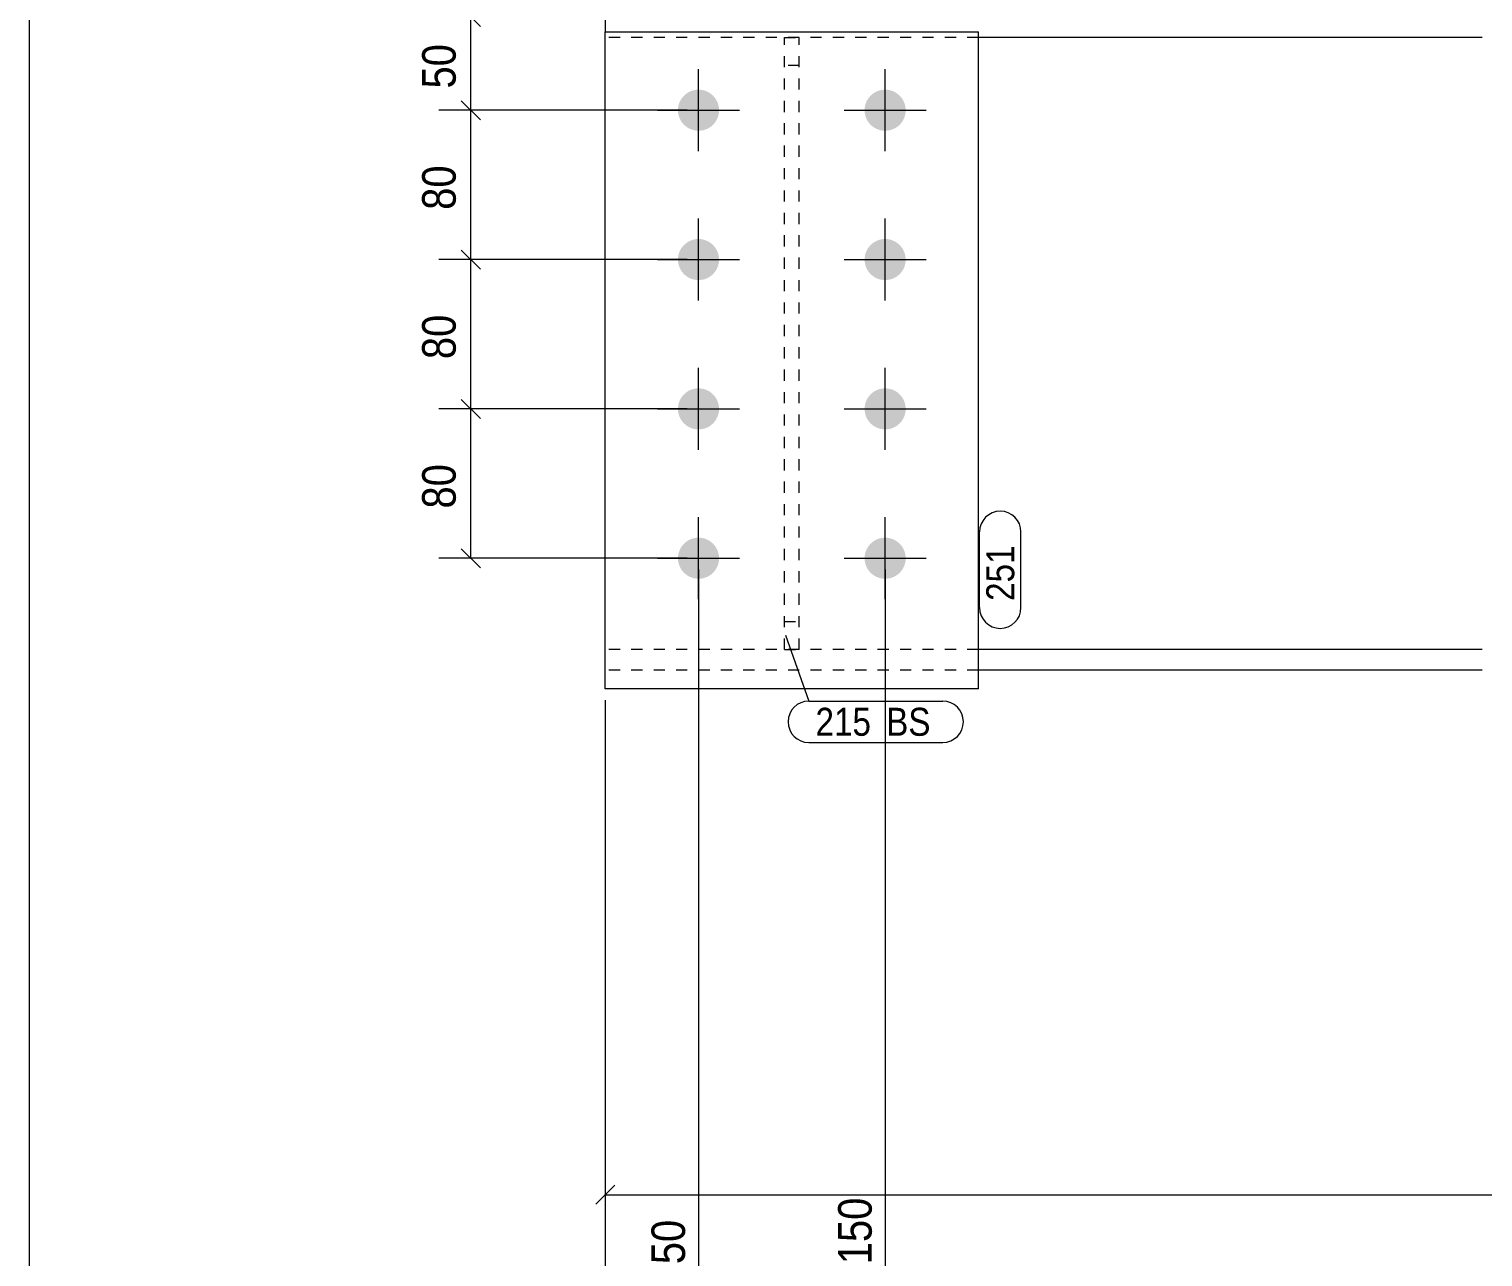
# Model space of a CAD drawing. Header units: millimetres. Extents: x 2 to 825, y 1 to 579.
# Drawn here: x 5 to 134.8, y 111.8 to 221.5 of the extents above; entities that cross this region are included whole.
import ezdxf

# ---------------------------------------------------------------- set-up
doc = ezdxf.new("R2010")
doc.units = ezdxf.units.MM
doc.linetypes.add('XKITLINE00', pattern=[0])
doc.linetypes.add('XKITLINE01', pattern=[4, 1, -1, 1, -1])
for name, color, linetype, lineweight in [('Bolt', 3, 'Continuous', 0), ('Dimensions', 7, 'Continuous', 0), ('DrawingSheet', 5, 'Continuous', 0), ('Part', 2, 'Continuous', 0), ('PartMark', 7, 'Continuous', 0)]:
    doc.layers.add(name, color=color, linetype=linetype, lineweight=lineweight)
doc.styles.add('ARIAL', font='ARIAL.TTF')

# ---------------------------------------------------------------- blocks, each defined once
blk = doc.blocks.new('*A9')
at = {"layer": 'Bolt'}
for points in [[(62.95, 214.27), (62.95, 214.31), (62.95, 214.36), (62.96, 214.4), (62.96, 214.45), (62.97, 214.49), (62.98, 214.54), (62.99, 214.58), (62.99, 214.62), (63, 214.67), (63.02, 214.71), (63.03, 214.75), (63.04, 214.8), (63.06, 214.84), (63.07, 214.88), (63.09, 214.92), (63.11, 214.97), (63.13, 215.01), (63.15, 215.05), (63.17, 215.09), (63.19, 215.13), (63.21, 215.16), (63.23, 215.2), (63.26, 215.24), (63.28, 215.28), (63.31, 215.31), (63.34, 215.35), (63.37, 215.39), (63.4, 215.42), (63.42, 215.45), (63.46, 215.49), (63.49, 215.52), (63.52, 215.55), (63.55, 215.58), (63.59, 215.61), (63.62, 215.64), (63.66, 215.67), (63.69, 215.69), (63.73, 215.72), (63.76, 215.75), (63.8, 215.77), (63.84, 215.79), (63.88, 215.82), (63.92, 215.84), (63.96, 215.86), (64, 215.88), (64.04, 215.9), (64.08, 215.92), (64.12, 215.93), (64.17, 215.95), (64.21, 215.96), (64.25, 215.98), (64.29, 215.99), (64.34, 216), (64.38, 216.01), (64.43, 216.02), (64.47, 216.03), (64.51, 216.04), (64.56, 216.04), (64.6, 216.05), (64.65, 216.05), (64.69, 216.05), (64.74, 216.05), (64.78, 216.06), (64.83, 216.05), (64.87, 216.05), (64.92, 216.05), (64.96, 216.05), (65.01, 216.04), (65.05, 216.04), (65.1, 216.03), (65.14, 216.02), (65.19, 216.01), (65.23, 216), (65.27, 215.99), (65.32, 215.98), (65.36, 215.96), (65.4, 215.95), (65.44, 215.93), (65.48, 215.92), (65.53, 215.9), (65.57, 215.88), (65.61, 215.86), (65.65, 215.84), (65.69, 215.82), (65.73, 215.79), (65.76, 215.77), (65.8, 215.75), (65.84, 215.72), (65.88, 215.69), (65.91, 215.67), (65.95, 215.64), (65.98, 215.61), (66.01, 215.58), (66.05, 215.55), (66.08, 215.52), (66.11, 215.49), (66.14, 215.45), (66.17, 215.42), (66.2, 215.39), (66.23, 215.35), (66.26, 215.31), (66.28, 215.28), (66.31, 215.24), (66.33, 215.2), (66.36, 215.16), (66.38, 215.13), (66.4, 215.09), (66.42, 215.05), (66.44, 215.01), (66.46, 214.97), (66.48, 214.92), (66.49, 214.88), (66.51, 214.84), (66.52, 214.8), (66.54, 214.75), (66.55, 214.71), (66.56, 214.67), (66.57, 214.62), (66.58, 214.58), (66.59, 214.54), (66.6, 214.49), (66.6, 214.45), (66.61, 214.4), (66.61, 214.36), (66.61, 214.31), (66.62, 214.27), (66.62, 214.22), (66.62, 214.18), (66.61, 214.13), (66.61, 214.09), (66.61, 214.04), (66.6, 214), (66.6, 213.95), (66.59, 213.91), (66.58, 213.86), (66.57, 213.82), (66.56, 213.78), (66.55, 213.73), (66.54, 213.69), (66.52, 213.65), (66.51, 213.6), (66.49, 213.56), (66.48, 213.52), (66.46, 213.48), (66.44, 213.44), (66.42, 213.4), (66.4, 213.36), (66.38, 213.32), (66.36, 213.28), (66.33, 213.24), (66.31, 213.2), (66.28, 213.17), (66.26, 213.13), (66.23, 213.09), (66.2, 213.06), (66.17, 213.02), (66.14, 212.99), (66.11, 212.96), (66.08, 212.93), (66.05, 212.89), (66.01, 212.86), (65.98, 212.83), (65.95, 212.8), (65.91, 212.78), (65.88, 212.75), (65.84, 212.72), (65.8, 212.7), (65.76, 212.67), (65.73, 212.65), (65.69, 212.63), (65.65, 212.61), (65.61, 212.58), (65.57, 212.56), (65.53, 212.55), (65.48, 212.53), (65.44, 212.51), (65.4, 212.5), (65.36, 212.48), (65.32, 212.47), (65.27, 212.46), (65.23, 212.44), (65.19, 212.43), (65.14, 212.42), (65.1, 212.42), (65.05, 212.41), (65.01, 212.4), (64.96, 212.4), (64.92, 212.39), (64.87, 212.39), (64.83, 212.39), (64.78, 212.39), (64.74, 212.39), (64.69, 212.39), (64.65, 212.39), (64.6, 212.4), (64.56, 212.4), (64.51, 212.41), (64.47, 212.42), (64.43, 212.42), (64.38, 212.43), (64.34, 212.44), (64.29, 212.46), (64.25, 212.47), (64.21, 212.48), (64.17, 212.5), (64.12, 212.51), (64.08, 212.53), (64.04, 212.55), (64, 212.56), (63.96, 212.58), (63.92, 212.61), (63.88, 212.63), (63.84, 212.65), (63.8, 212.67), (63.76, 212.7), (63.73, 212.72), (63.69, 212.75), (63.66, 212.78), (63.62, 212.8), (63.59, 212.83), (63.55, 212.86), (63.52, 212.89), (63.49, 212.93), (63.46, 212.96), (63.42, 212.99), (63.4, 213.02), (63.37, 213.06), (63.34, 213.09), (63.31, 213.13), (63.28, 213.17), (63.26, 213.2), (63.23, 213.24), (63.21, 213.28), (63.19, 213.32), (63.17, 213.36), (63.15, 213.4), (63.13, 213.44), (63.11, 213.48), (63.09, 213.52), (63.07, 213.56), (63.06, 213.6), (63.04, 213.65), (63.03, 213.69), (63.02, 213.73), (63, 213.78), (62.99, 213.82), (62.99, 213.86), (62.98, 213.91), (62.97, 213.95), (62.96, 214), (62.96, 214.04), (62.95, 214.09), (62.95, 214.13), (62.95, 214.18), (62.95, 214.22)], [(79.62, 214.27), (79.62, 214.31), (79.62, 214.36), (79.63, 214.4), (79.63, 214.45), (79.64, 214.49), (79.64, 214.54), (79.65, 214.58), (79.66, 214.62), (79.67, 214.67), (79.68, 214.71), (79.7, 214.75), (79.71, 214.8), (79.72, 214.84), (79.74, 214.88), (79.76, 214.92), (79.77, 214.97), (79.79, 215.01), (79.81, 215.05), (79.83, 215.09), (79.85, 215.13), (79.88, 215.16), (79.9, 215.2), (79.93, 215.24), (79.95, 215.28), (79.98, 215.31), (80, 215.35), (80.03, 215.39), (80.06, 215.42), (80.09, 215.45), (80.12, 215.49), (80.15, 215.52), (80.19, 215.55), (80.22, 215.58), (80.25, 215.61), (80.29, 215.64), (80.32, 215.67), (80.36, 215.69), (80.39, 215.72), (80.43, 215.75), (80.47, 215.77), (80.51, 215.79), (80.55, 215.82), (80.59, 215.84), (80.63, 215.86), (80.67, 215.88), (80.71, 215.9), (80.75, 215.92), (80.79, 215.93), (80.83, 215.95), (80.87, 215.96), (80.92, 215.98), (80.96, 215.99), (81, 216), (81.05, 216.01), (81.09, 216.02), (81.14, 216.03), (81.18, 216.04), (81.23, 216.04), (81.27, 216.05), (81.32, 216.05), (81.36, 216.05), (81.41, 216.05), (81.45, 216.06), (81.49, 216.05), (81.54, 216.05), (81.58, 216.05), (81.63, 216.05), (81.67, 216.04), (81.72, 216.04), (81.76, 216.03), (81.81, 216.02), (81.85, 216.01), (81.9, 216), (81.94, 215.99), (81.98, 215.98), (82.03, 215.96), (82.07, 215.95), (82.11, 215.93), (82.15, 215.92), (82.19, 215.9), (82.23, 215.88), (82.27, 215.86), (82.31, 215.84), (82.35, 215.82), (82.39, 215.79), (82.43, 215.77), (82.47, 215.75), (82.51, 215.72), (82.54, 215.69), (82.58, 215.67), (82.61, 215.64), (82.65, 215.61), (82.68, 215.58), (82.71, 215.55), (82.75, 215.52), (82.78, 215.49), (82.81, 215.45), (82.84, 215.42), (82.87, 215.39), (82.9, 215.35), (82.92, 215.31), (82.95, 215.28), (82.97, 215.24), (83, 215.2), (83.02, 215.16), (83.05, 215.13), (83.07, 215.09), (83.09, 215.05), (83.11, 215.01), (83.13, 214.97), (83.14, 214.92), (83.16, 214.88), (83.18, 214.84), (83.19, 214.8), (83.2, 214.75), (83.22, 214.71), (83.23, 214.67), (83.24, 214.62), (83.25, 214.58), (83.26, 214.54), (83.26, 214.49), (83.27, 214.45), (83.27, 214.4), (83.28, 214.36), (83.28, 214.31), (83.28, 214.27), (83.28, 214.22), (83.28, 214.18), (83.28, 214.13), (83.28, 214.09), (83.27, 214.04), (83.27, 214), (83.26, 213.95), (83.26, 213.91), (83.25, 213.86), (83.24, 213.82), (83.23, 213.78), (83.22, 213.73), (83.2, 213.69), (83.19, 213.65), (83.18, 213.6), (83.16, 213.56), (83.14, 213.52), (83.13, 213.48), (83.11, 213.44), (83.09, 213.4), (83.07, 213.36), (83.05, 213.32), (83.02, 213.28), (83, 213.24), (82.97, 213.2), (82.95, 213.17), (82.92, 213.13), (82.9, 213.09), (82.87, 213.06), (82.84, 213.02), (82.81, 212.99), (82.78, 212.96), (82.75, 212.93), (82.71, 212.89), (82.68, 212.86), (82.65, 212.83), (82.61, 212.8), (82.58, 212.78), (82.54, 212.75), (82.51, 212.72), (82.47, 212.7), (82.43, 212.67), (82.39, 212.65), (82.35, 212.63), (82.31, 212.61), (82.27, 212.58), (82.23, 212.56), (82.19, 212.55), (82.15, 212.53), (82.11, 212.51), (82.07, 212.5), (82.03, 212.48), (81.98, 212.47), (81.94, 212.46), (81.9, 212.44), (81.85, 212.43), (81.81, 212.42), (81.76, 212.42), (81.72, 212.41), (81.67, 212.4), (81.63, 212.4), (81.58, 212.39), (81.54, 212.39), (81.49, 212.39), (81.45, 212.39), (81.41, 212.39), (81.36, 212.39), (81.32, 212.39), (81.27, 212.4), (81.23, 212.4), (81.18, 212.41), (81.14, 212.42), (81.09, 212.42), (81.05, 212.43), (81, 212.44), (80.96, 212.46), (80.92, 212.47), (80.87, 212.48), (80.83, 212.5), (80.79, 212.51), (80.75, 212.53), (80.71, 212.55), (80.67, 212.56), (80.63, 212.58), (80.59, 212.61), (80.55, 212.63), (80.51, 212.65), (80.47, 212.67), (80.43, 212.7), (80.39, 212.72), (80.36, 212.75), (80.32, 212.78), (80.29, 212.8), (80.25, 212.83), (80.22, 212.86), (80.19, 212.89), (80.15, 212.93), (80.12, 212.96), (80.09, 212.99), (80.06, 213.02), (80.03, 213.06), (80, 213.09), (79.98, 213.13), (79.95, 213.17), (79.93, 213.2), (79.9, 213.24), (79.88, 213.28), (79.85, 213.32), (79.83, 213.36), (79.81, 213.4), (79.79, 213.44), (79.77, 213.48), (79.76, 213.52), (79.74, 213.56), (79.72, 213.6), (79.71, 213.65), (79.7, 213.69), (79.68, 213.73), (79.67, 213.78), (79.66, 213.82), (79.65, 213.86), (79.64, 213.91), (79.64, 213.95), (79.63, 214), (79.63, 214.04), (79.62, 214.09), (79.62, 214.13), (79.62, 214.18), (79.62, 214.22)], [(62.95, 200.93), (62.95, 200.98), (62.95, 201.02), (62.96, 201.07), (62.96, 201.11), (62.97, 201.16), (62.98, 201.2), (62.99, 201.25), (62.99, 201.29), (63, 201.33), (63.02, 201.38), (63.03, 201.42), (63.04, 201.46), (63.06, 201.51), (63.07, 201.55), (63.09, 201.59), (63.11, 201.63), (63.13, 201.67), (63.15, 201.71), (63.17, 201.75), (63.19, 201.79), (63.21, 201.83), (63.23, 201.87), (63.26, 201.91), (63.28, 201.94), (63.31, 201.98), (63.34, 202.02), (63.37, 202.05), (63.4, 202.09), (63.42, 202.12), (63.46, 202.15), (63.49, 202.19), (63.52, 202.22), (63.55, 202.25), (63.59, 202.28), (63.62, 202.31), (63.66, 202.33), (63.69, 202.36), (63.73, 202.39), (63.76, 202.41), (63.8, 202.44), (63.84, 202.46), (63.88, 202.48), (63.92, 202.51), (63.96, 202.53), (64, 202.55), (64.04, 202.56), (64.08, 202.58), (64.12, 202.6), (64.17, 202.61), (64.21, 202.63), (64.25, 202.64), (64.29, 202.66), (64.34, 202.67), (64.38, 202.68), (64.43, 202.69), (64.47, 202.7), (64.51, 202.7), (64.56, 202.71), (64.6, 202.71), (64.65, 202.72), (64.69, 202.72), (64.74, 202.72), (64.78, 202.72), (64.83, 202.72), (64.87, 202.72), (64.92, 202.72), (64.96, 202.71), (65.01, 202.71), (65.05, 202.7), (65.1, 202.7), (65.14, 202.69), (65.19, 202.68), (65.23, 202.67), (65.27, 202.66), (65.32, 202.64), (65.36, 202.63), (65.4, 202.61), (65.44, 202.6), (65.48, 202.58), (65.53, 202.56), (65.57, 202.55), (65.61, 202.53), (65.65, 202.51), (65.69, 202.48), (65.73, 202.46), (65.76, 202.44), (65.8, 202.41), (65.84, 202.39), (65.88, 202.36), (65.91, 202.33), (65.95, 202.31), (65.98, 202.28), (66.01, 202.25), (66.05, 202.22), (66.08, 202.19), (66.11, 202.15), (66.14, 202.12), (66.17, 202.09), (66.2, 202.05), (66.23, 202.02), (66.26, 201.98), (66.28, 201.94), (66.31, 201.91), (66.33, 201.87), (66.36, 201.83), (66.38, 201.79), (66.4, 201.75), (66.42, 201.71), (66.44, 201.67), (66.46, 201.63), (66.48, 201.59), (66.49, 201.55), (66.51, 201.51), (66.52, 201.46), (66.54, 201.42), (66.55, 201.38), (66.56, 201.33), (66.57, 201.29), (66.58, 201.25), (66.59, 201.2), (66.6, 201.16), (66.6, 201.11), (66.61, 201.07), (66.61, 201.02), (66.61, 200.98), (66.62, 200.93), (66.62, 200.89), (66.62, 200.84), (66.61, 200.8), (66.61, 200.75), (66.61, 200.71), (66.6, 200.66), (66.6, 200.62), (66.59, 200.58), (66.58, 200.53), (66.57, 200.49), (66.56, 200.44), (66.55, 200.4), (66.54, 200.36), (66.52, 200.31), (66.51, 200.27), (66.49, 200.23), (66.48, 200.19), (66.46, 200.15), (66.44, 200.1), (66.42, 200.06), (66.4, 200.02), (66.38, 199.99), (66.36, 199.95), (66.33, 199.91), (66.31, 199.87), (66.28, 199.83), (66.26, 199.8), (66.23, 199.76), (66.2, 199.73), (66.17, 199.69), (66.14, 199.66), (66.11, 199.62), (66.08, 199.59), (66.05, 199.56), (66.01, 199.53), (65.98, 199.5), (65.95, 199.47), (65.91, 199.44), (65.88, 199.42), (65.84, 199.39), (65.8, 199.36), (65.76, 199.34), (65.73, 199.32), (65.69, 199.29), (65.65, 199.27), (65.61, 199.25), (65.57, 199.23), (65.53, 199.21), (65.48, 199.19), (65.44, 199.18), (65.4, 199.16), (65.36, 199.15), (65.32, 199.13), (65.27, 199.12), (65.23, 199.11), (65.19, 199.1), (65.14, 199.09), (65.1, 199.08), (65.05, 199.08), (65.01, 199.07), (64.96, 199.06), (64.92, 199.06), (64.87, 199.06), (64.83, 199.06), (64.78, 199.06), (64.74, 199.06), (64.69, 199.06), (64.65, 199.06), (64.6, 199.06), (64.56, 199.07), (64.51, 199.08), (64.47, 199.08), (64.43, 199.09), (64.38, 199.1), (64.34, 199.11), (64.29, 199.12), (64.25, 199.13), (64.21, 199.15), (64.17, 199.16), (64.12, 199.18), (64.08, 199.19), (64.04, 199.21), (64, 199.23), (63.96, 199.25), (63.92, 199.27), (63.88, 199.29), (63.84, 199.32), (63.8, 199.34), (63.76, 199.36), (63.73, 199.39), (63.69, 199.42), (63.66, 199.44), (63.62, 199.47), (63.59, 199.5), (63.55, 199.53), (63.52, 199.56), (63.49, 199.59), (63.46, 199.62), (63.42, 199.66), (63.4, 199.69), (63.37, 199.73), (63.34, 199.76), (63.31, 199.8), (63.28, 199.83), (63.26, 199.87), (63.23, 199.91), (63.21, 199.95), (63.19, 199.99), (63.17, 200.02), (63.15, 200.06), (63.13, 200.1), (63.11, 200.15), (63.09, 200.19), (63.07, 200.23), (63.06, 200.27), (63.04, 200.31), (63.03, 200.36), (63.02, 200.4), (63, 200.44), (62.99, 200.49), (62.99, 200.53), (62.98, 200.58), (62.97, 200.62), (62.96, 200.66), (62.96, 200.71), (62.95, 200.75), (62.95, 200.8), (62.95, 200.84), (62.95, 200.89)], [(79.62, 200.93), (79.62, 200.98), (79.62, 201.02), (79.63, 201.07), (79.63, 201.11), (79.64, 201.16), (79.64, 201.2), (79.65, 201.25), (79.66, 201.29), (79.67, 201.33), (79.68, 201.38), (79.7, 201.42), (79.71, 201.46), (79.72, 201.51), (79.74, 201.55), (79.76, 201.59), (79.77, 201.63), (79.79, 201.67), (79.81, 201.71), (79.83, 201.75), (79.85, 201.79), (79.88, 201.83), (79.9, 201.87), (79.93, 201.91), (79.95, 201.94), (79.98, 201.98), (80, 202.02), (80.03, 202.05), (80.06, 202.09), (80.09, 202.12), (80.12, 202.15), (80.15, 202.19), (80.19, 202.22), (80.22, 202.25), (80.25, 202.28), (80.29, 202.31), (80.32, 202.33), (80.36, 202.36), (80.39, 202.39), (80.43, 202.41), (80.47, 202.44), (80.51, 202.46), (80.55, 202.48), (80.59, 202.51), (80.63, 202.53), (80.67, 202.55), (80.71, 202.56), (80.75, 202.58), (80.79, 202.6), (80.83, 202.61), (80.87, 202.63), (80.92, 202.64), (80.96, 202.66), (81, 202.67), (81.05, 202.68), (81.09, 202.69), (81.14, 202.7), (81.18, 202.7), (81.23, 202.71), (81.27, 202.71), (81.32, 202.72), (81.36, 202.72), (81.41, 202.72), (81.45, 202.72), (81.49, 202.72), (81.54, 202.72), (81.58, 202.72), (81.63, 202.71), (81.67, 202.71), (81.72, 202.7), (81.76, 202.7), (81.81, 202.69), (81.85, 202.68), (81.9, 202.67), (81.94, 202.66), (81.98, 202.64), (82.03, 202.63), (82.07, 202.61), (82.11, 202.6), (82.15, 202.58), (82.19, 202.56), (82.23, 202.55), (82.27, 202.53), (82.31, 202.51), (82.35, 202.48), (82.39, 202.46), (82.43, 202.44), (82.47, 202.41), (82.51, 202.39), (82.54, 202.36), (82.58, 202.33), (82.61, 202.31), (82.65, 202.28), (82.68, 202.25), (82.71, 202.22), (82.75, 202.19), (82.78, 202.15), (82.81, 202.12), (82.84, 202.09), (82.87, 202.05), (82.9, 202.02), (82.92, 201.98), (82.95, 201.94), (82.97, 201.91), (83, 201.87), (83.02, 201.83), (83.05, 201.79), (83.07, 201.75), (83.09, 201.71), (83.11, 201.67), (83.13, 201.63), (83.14, 201.59), (83.16, 201.55), (83.18, 201.51), (83.19, 201.46), (83.2, 201.42), (83.22, 201.38), (83.23, 201.33), (83.24, 201.29), (83.25, 201.25), (83.26, 201.2), (83.26, 201.16), (83.27, 201.11), (83.27, 201.07), (83.28, 201.02), (83.28, 200.98), (83.28, 200.93), (83.28, 200.89), (83.28, 200.84), (83.28, 200.8), (83.28, 200.75), (83.27, 200.71), (83.27, 200.66), (83.26, 200.62), (83.26, 200.58), (83.25, 200.53), (83.24, 200.49), (83.23, 200.44), (83.22, 200.4), (83.2, 200.36), (83.19, 200.31), (83.18, 200.27), (83.16, 200.23), (83.14, 200.19), (83.13, 200.15), (83.11, 200.1), (83.09, 200.06), (83.07, 200.02), (83.05, 199.99), (83.02, 199.95), (83, 199.91), (82.97, 199.87), (82.95, 199.83), (82.92, 199.8), (82.9, 199.76), (82.87, 199.73), (82.84, 199.69), (82.81, 199.66), (82.78, 199.62), (82.75, 199.59), (82.71, 199.56), (82.68, 199.53), (82.65, 199.5), (82.61, 199.47), (82.58, 199.44), (82.54, 199.42), (82.51, 199.39), (82.47, 199.36), (82.43, 199.34), (82.39, 199.32), (82.35, 199.29), (82.31, 199.27), (82.27, 199.25), (82.23, 199.23), (82.19, 199.21), (82.15, 199.19), (82.11, 199.18), (82.07, 199.16), (82.03, 199.15), (81.98, 199.13), (81.94, 199.12), (81.9, 199.11), (81.85, 199.1), (81.81, 199.09), (81.76, 199.08), (81.72, 199.08), (81.67, 199.07), (81.63, 199.06), (81.58, 199.06), (81.54, 199.06), (81.49, 199.06), (81.45, 199.06), (81.41, 199.06), (81.36, 199.06), (81.32, 199.06), (81.27, 199.06), (81.23, 199.07), (81.18, 199.08), (81.14, 199.08), (81.09, 199.09), (81.05, 199.1), (81, 199.11), (80.96, 199.12), (80.92, 199.13), (80.87, 199.15), (80.83, 199.16), (80.79, 199.18), (80.75, 199.19), (80.71, 199.21), (80.67, 199.23), (80.63, 199.25), (80.59, 199.27), (80.55, 199.29), (80.51, 199.32), (80.47, 199.34), (80.43, 199.36), (80.39, 199.39), (80.36, 199.42), (80.32, 199.44), (80.29, 199.47), (80.25, 199.5), (80.22, 199.53), (80.19, 199.56), (80.15, 199.59), (80.12, 199.62), (80.09, 199.66), (80.06, 199.69), (80.03, 199.73), (80, 199.76), (79.98, 199.8), (79.95, 199.83), (79.93, 199.87), (79.9, 199.91), (79.88, 199.95), (79.85, 199.99), (79.83, 200.02), (79.81, 200.06), (79.79, 200.1), (79.77, 200.15), (79.76, 200.19), (79.74, 200.23), (79.72, 200.27), (79.71, 200.31), (79.7, 200.36), (79.68, 200.4), (79.67, 200.44), (79.66, 200.49), (79.65, 200.53), (79.64, 200.58), (79.64, 200.62), (79.63, 200.66), (79.63, 200.71), (79.62, 200.75), (79.62, 200.8), (79.62, 200.84), (79.62, 200.89)], [(62.95, 187.6), (62.95, 187.65), (62.95, 187.69), (62.96, 187.74), (62.96, 187.78), (62.97, 187.82), (62.98, 187.87), (62.99, 187.91), (62.99, 187.96), (63, 188), (63.02, 188.04), (63.03, 188.09), (63.04, 188.13), (63.06, 188.17), (63.07, 188.22), (63.09, 188.26), (63.11, 188.3), (63.13, 188.34), (63.15, 188.38), (63.17, 188.42), (63.19, 188.46), (63.21, 188.5), (63.23, 188.54), (63.26, 188.57), (63.28, 188.61), (63.31, 188.65), (63.34, 188.68), (63.37, 188.72), (63.4, 188.75), (63.42, 188.79), (63.46, 188.82), (63.49, 188.85), (63.52, 188.88), (63.55, 188.91), (63.59, 188.94), (63.62, 188.97), (63.66, 189), (63.69, 189.03), (63.73, 189.05), (63.76, 189.08), (63.8, 189.1), (63.84, 189.13), (63.88, 189.15), (63.92, 189.17), (63.96, 189.19), (64, 189.21), (64.04, 189.23), (64.08, 189.25), (64.12, 189.27), (64.17, 189.28), (64.21, 189.3), (64.25, 189.31), (64.29, 189.32), (64.34, 189.33), (64.38, 189.34), (64.43, 189.35), (64.47, 189.36), (64.51, 189.37), (64.56, 189.37), (64.6, 189.38), (64.65, 189.38), (64.69, 189.39), (64.74, 189.39), (64.78, 189.39), (64.83, 189.39), (64.87, 189.39), (64.92, 189.38), (64.96, 189.38), (65.01, 189.37), (65.05, 189.37), (65.1, 189.36), (65.14, 189.35), (65.19, 189.34), (65.23, 189.33), (65.27, 189.32), (65.32, 189.31), (65.36, 189.3), (65.4, 189.28), (65.44, 189.27), (65.48, 189.25), (65.53, 189.23), (65.57, 189.21), (65.61, 189.19), (65.65, 189.17), (65.69, 189.15), (65.73, 189.13), (65.76, 189.1), (65.8, 189.08), (65.84, 189.05), (65.88, 189.03), (65.91, 189), (65.95, 188.97), (65.98, 188.94), (66.01, 188.91), (66.05, 188.88), (66.08, 188.85), (66.11, 188.82), (66.14, 188.79), (66.17, 188.75), (66.2, 188.72), (66.23, 188.68), (66.26, 188.65), (66.28, 188.61), (66.31, 188.57), (66.33, 188.54), (66.36, 188.5), (66.38, 188.46), (66.4, 188.42), (66.42, 188.38), (66.44, 188.34), (66.46, 188.3), (66.48, 188.26), (66.49, 188.22), (66.51, 188.17), (66.52, 188.13), (66.54, 188.09), (66.55, 188.04), (66.56, 188), (66.57, 187.96), (66.58, 187.91), (66.59, 187.87), (66.6, 187.82), (66.6, 187.78), (66.61, 187.74), (66.61, 187.69), (66.61, 187.65), (66.62, 187.6), (66.62, 187.56), (66.62, 187.51), (66.61, 187.47), (66.61, 187.42), (66.61, 187.38), (66.6, 187.33), (66.6, 187.29), (66.59, 187.24), (66.58, 187.2), (66.57, 187.15), (66.56, 187.11), (66.55, 187.07), (66.54, 187.02), (66.52, 186.98), (66.51, 186.94), (66.49, 186.9), (66.48, 186.85), (66.46, 186.81), (66.44, 186.77), (66.42, 186.73), (66.4, 186.69), (66.38, 186.65), (66.36, 186.61), (66.33, 186.57), (66.31, 186.54), (66.28, 186.5), (66.26, 186.46), (66.23, 186.43), (66.2, 186.39), (66.17, 186.36), (66.14, 186.32), (66.11, 186.29), (66.08, 186.26), (66.05, 186.23), (66.01, 186.2), (65.98, 186.17), (65.95, 186.14), (65.91, 186.11), (65.88, 186.08), (65.84, 186.06), (65.8, 186.03), (65.76, 186.01), (65.73, 185.98), (65.69, 185.96), (65.65, 185.94), (65.61, 185.92), (65.57, 185.9), (65.53, 185.88), (65.48, 185.86), (65.44, 185.84), (65.4, 185.83), (65.36, 185.81), (65.32, 185.8), (65.27, 185.79), (65.23, 185.78), (65.19, 185.77), (65.14, 185.76), (65.1, 185.75), (65.05, 185.74), (65.01, 185.74), (64.96, 185.73), (64.92, 185.73), (64.87, 185.72), (64.83, 185.72), (64.78, 185.72), (64.74, 185.72), (64.69, 185.72), (64.65, 185.73), (64.6, 185.73), (64.56, 185.74), (64.51, 185.74), (64.47, 185.75), (64.43, 185.76), (64.38, 185.77), (64.34, 185.78), (64.29, 185.79), (64.25, 185.8), (64.21, 185.81), (64.17, 185.83), (64.12, 185.84), (64.08, 185.86), (64.04, 185.88), (64, 185.9), (63.96, 185.92), (63.92, 185.94), (63.88, 185.96), (63.84, 185.98), (63.8, 186.01), (63.76, 186.03), (63.73, 186.06), (63.69, 186.08), (63.66, 186.11), (63.62, 186.14), (63.59, 186.17), (63.55, 186.2), (63.52, 186.23), (63.49, 186.26), (63.46, 186.29), (63.42, 186.32), (63.4, 186.36), (63.37, 186.39), (63.34, 186.43), (63.31, 186.46), (63.28, 186.5), (63.26, 186.54), (63.23, 186.57), (63.21, 186.61), (63.19, 186.65), (63.17, 186.69), (63.15, 186.73), (63.13, 186.77), (63.11, 186.81), (63.09, 186.85), (63.07, 186.9), (63.06, 186.94), (63.04, 186.98), (63.03, 187.02), (63.02, 187.07), (63, 187.11), (62.99, 187.15), (62.99, 187.2), (62.98, 187.24), (62.97, 187.29), (62.96, 187.33), (62.96, 187.38), (62.95, 187.42), (62.95, 187.47), (62.95, 187.51), (62.95, 187.56)], [(79.62, 187.6), (79.62, 187.65), (79.62, 187.69), (79.63, 187.74), (79.63, 187.78), (79.64, 187.82), (79.64, 187.87), (79.65, 187.91), (79.66, 187.96), (79.67, 188), (79.68, 188.04), (79.7, 188.09), (79.71, 188.13), (79.72, 188.17), (79.74, 188.22), (79.76, 188.26), (79.77, 188.3), (79.79, 188.34), (79.81, 188.38), (79.83, 188.42), (79.85, 188.46), (79.88, 188.5), (79.9, 188.54), (79.93, 188.57), (79.95, 188.61), (79.98, 188.65), (80, 188.68), (80.03, 188.72), (80.06, 188.75), (80.09, 188.79), (80.12, 188.82), (80.15, 188.85), (80.19, 188.88), (80.22, 188.91), (80.25, 188.94), (80.29, 188.97), (80.32, 189), (80.36, 189.03), (80.39, 189.05), (80.43, 189.08), (80.47, 189.1), (80.51, 189.13), (80.55, 189.15), (80.59, 189.17), (80.63, 189.19), (80.67, 189.21), (80.71, 189.23), (80.75, 189.25), (80.79, 189.27), (80.83, 189.28), (80.87, 189.3), (80.92, 189.31), (80.96, 189.32), (81, 189.33), (81.05, 189.34), (81.09, 189.35), (81.14, 189.36), (81.18, 189.37), (81.23, 189.37), (81.27, 189.38), (81.32, 189.38), (81.36, 189.39), (81.41, 189.39), (81.45, 189.39), (81.49, 189.39), (81.54, 189.39), (81.58, 189.38), (81.63, 189.38), (81.67, 189.37), (81.72, 189.37), (81.76, 189.36), (81.81, 189.35), (81.85, 189.34), (81.9, 189.33), (81.94, 189.32), (81.98, 189.31), (82.03, 189.3), (82.07, 189.28), (82.11, 189.27), (82.15, 189.25), (82.19, 189.23), (82.23, 189.21), (82.27, 189.19), (82.31, 189.17), (82.35, 189.15), (82.39, 189.13), (82.43, 189.1), (82.47, 189.08), (82.51, 189.05), (82.54, 189.03), (82.58, 189), (82.61, 188.97), (82.65, 188.94), (82.68, 188.91), (82.71, 188.88), (82.75, 188.85), (82.78, 188.82), (82.81, 188.79), (82.84, 188.75), (82.87, 188.72), (82.9, 188.68), (82.92, 188.65), (82.95, 188.61), (82.97, 188.57), (83, 188.54), (83.02, 188.5), (83.05, 188.46), (83.07, 188.42), (83.09, 188.38), (83.11, 188.34), (83.13, 188.3), (83.14, 188.26), (83.16, 188.22), (83.18, 188.17), (83.19, 188.13), (83.2, 188.09), (83.22, 188.04), (83.23, 188), (83.24, 187.96), (83.25, 187.91), (83.26, 187.87), (83.26, 187.82), (83.27, 187.78), (83.27, 187.74), (83.28, 187.69), (83.28, 187.65), (83.28, 187.6), (83.28, 187.56), (83.28, 187.51), (83.28, 187.47), (83.28, 187.42), (83.27, 187.38), (83.27, 187.33), (83.26, 187.29), (83.26, 187.24), (83.25, 187.2), (83.24, 187.15), (83.23, 187.11), (83.22, 187.07), (83.2, 187.02), (83.19, 186.98), (83.18, 186.94), (83.16, 186.9), (83.14, 186.85), (83.13, 186.81), (83.11, 186.77), (83.09, 186.73), (83.07, 186.69), (83.05, 186.65), (83.02, 186.61), (83, 186.57), (82.97, 186.54), (82.95, 186.5), (82.92, 186.46), (82.9, 186.43), (82.87, 186.39), (82.84, 186.36), (82.81, 186.32), (82.78, 186.29), (82.75, 186.26), (82.71, 186.23), (82.68, 186.2), (82.65, 186.17), (82.61, 186.14), (82.58, 186.11), (82.54, 186.08), (82.51, 186.06), (82.47, 186.03), (82.43, 186.01), (82.39, 185.98), (82.35, 185.96), (82.31, 185.94), (82.27, 185.92), (82.23, 185.9), (82.19, 185.88), (82.15, 185.86), (82.11, 185.84), (82.07, 185.83), (82.03, 185.81), (81.98, 185.8), (81.94, 185.79), (81.9, 185.78), (81.85, 185.77), (81.81, 185.76), (81.76, 185.75), (81.72, 185.74), (81.67, 185.74), (81.63, 185.73), (81.58, 185.73), (81.54, 185.72), (81.49, 185.72), (81.45, 185.72), (81.41, 185.72), (81.36, 185.72), (81.32, 185.73), (81.27, 185.73), (81.23, 185.74), (81.18, 185.74), (81.14, 185.75), (81.09, 185.76), (81.05, 185.77), (81, 185.78), (80.96, 185.79), (80.92, 185.8), (80.87, 185.81), (80.83, 185.83), (80.79, 185.84), (80.75, 185.86), (80.71, 185.88), (80.67, 185.9), (80.63, 185.92), (80.59, 185.94), (80.55, 185.96), (80.51, 185.98), (80.47, 186.01), (80.43, 186.03), (80.39, 186.06), (80.36, 186.08), (80.32, 186.11), (80.29, 186.14), (80.25, 186.17), (80.22, 186.2), (80.19, 186.23), (80.15, 186.26), (80.12, 186.29), (80.09, 186.32), (80.06, 186.36), (80.03, 186.39), (80, 186.43), (79.98, 186.46), (79.95, 186.5), (79.93, 186.54), (79.9, 186.57), (79.88, 186.61), (79.85, 186.65), (79.83, 186.69), (79.81, 186.73), (79.79, 186.77), (79.77, 186.81), (79.76, 186.85), (79.74, 186.9), (79.72, 186.94), (79.71, 186.98), (79.7, 187.02), (79.68, 187.07), (79.67, 187.11), (79.66, 187.15), (79.65, 187.2), (79.64, 187.24), (79.64, 187.29), (79.63, 187.33), (79.63, 187.38), (79.62, 187.42), (79.62, 187.47), (79.62, 187.51), (79.62, 187.56)], [(62.95, 174.27), (62.95, 174.31), (62.95, 174.36), (62.96, 174.4), (62.96, 174.45), (62.97, 174.49), (62.98, 174.54), (62.99, 174.58), (62.99, 174.62), (63, 174.67), (63.02, 174.71), (63.03, 174.75), (63.04, 174.8), (63.06, 174.84), (63.07, 174.88), (63.09, 174.92), (63.11, 174.97), (63.13, 175.01), (63.15, 175.05), (63.17, 175.09), (63.19, 175.13), (63.21, 175.16), (63.23, 175.2), (63.26, 175.24), (63.28, 175.28), (63.31, 175.31), (63.34, 175.35), (63.37, 175.39), (63.4, 175.42), (63.42, 175.45), (63.46, 175.49), (63.49, 175.52), (63.52, 175.55), (63.55, 175.58), (63.59, 175.61), (63.62, 175.64), (63.66, 175.67), (63.69, 175.69), (63.73, 175.72), (63.76, 175.75), (63.8, 175.77), (63.84, 175.79), (63.88, 175.82), (63.92, 175.84), (63.96, 175.86), (64, 175.88), (64.04, 175.9), (64.08, 175.92), (64.12, 175.93), (64.17, 175.95), (64.21, 175.96), (64.25, 175.98), (64.29, 175.99), (64.34, 176), (64.38, 176.01), (64.43, 176.02), (64.47, 176.03), (64.51, 176.04), (64.56, 176.04), (64.6, 176.05), (64.65, 176.05), (64.69, 176.05), (64.74, 176.05), (64.78, 176.06), (64.83, 176.05), (64.87, 176.05), (64.92, 176.05), (64.96, 176.05), (65.01, 176.04), (65.05, 176.04), (65.1, 176.03), (65.14, 176.02), (65.19, 176.01), (65.23, 176), (65.27, 175.99), (65.32, 175.98), (65.36, 175.96), (65.4, 175.95), (65.44, 175.93), (65.48, 175.92), (65.53, 175.9), (65.57, 175.88), (65.61, 175.86), (65.65, 175.84), (65.69, 175.82), (65.73, 175.79), (65.76, 175.77), (65.8, 175.75), (65.84, 175.72), (65.88, 175.69), (65.91, 175.67), (65.95, 175.64), (65.98, 175.61), (66.01, 175.58), (66.05, 175.55), (66.08, 175.52), (66.11, 175.49), (66.14, 175.45), (66.17, 175.42), (66.2, 175.39), (66.23, 175.35), (66.26, 175.31), (66.28, 175.28), (66.31, 175.24), (66.33, 175.2), (66.36, 175.16), (66.38, 175.13), (66.4, 175.09), (66.42, 175.05), (66.44, 175.01), (66.46, 174.97), (66.48, 174.92), (66.49, 174.88), (66.51, 174.84), (66.52, 174.8), (66.54, 174.75), (66.55, 174.71), (66.56, 174.67), (66.57, 174.62), (66.58, 174.58), (66.59, 174.54), (66.6, 174.49), (66.6, 174.45), (66.61, 174.4), (66.61, 174.36), (66.61, 174.31), (66.62, 174.27), (66.62, 174.22), (66.62, 174.18), (66.61, 174.13), (66.61, 174.09), (66.61, 174.04), (66.6, 174), (66.6, 173.95), (66.59, 173.91), (66.58, 173.86), (66.57, 173.82), (66.56, 173.78), (66.55, 173.73), (66.54, 173.69), (66.52, 173.65), (66.51, 173.6), (66.49, 173.56), (66.48, 173.52), (66.46, 173.48), (66.44, 173.44), (66.42, 173.4), (66.4, 173.36), (66.38, 173.32), (66.36, 173.28), (66.33, 173.24), (66.31, 173.2), (66.28, 173.17), (66.26, 173.13), (66.23, 173.09), (66.2, 173.06), (66.17, 173.02), (66.14, 172.99), (66.11, 172.96), (66.08, 172.93), (66.05, 172.89), (66.01, 172.86), (65.98, 172.83), (65.95, 172.8), (65.91, 172.78), (65.88, 172.75), (65.84, 172.72), (65.8, 172.7), (65.76, 172.67), (65.73, 172.65), (65.69, 172.63), (65.65, 172.61), (65.61, 172.58), (65.57, 172.56), (65.53, 172.55), (65.48, 172.53), (65.44, 172.51), (65.4, 172.5), (65.36, 172.48), (65.32, 172.47), (65.27, 172.46), (65.23, 172.44), (65.19, 172.43), (65.14, 172.42), (65.1, 172.42), (65.05, 172.41), (65.01, 172.4), (64.96, 172.4), (64.92, 172.39), (64.87, 172.39), (64.83, 172.39), (64.78, 172.39), (64.74, 172.39), (64.69, 172.39), (64.65, 172.39), (64.6, 172.4), (64.56, 172.4), (64.51, 172.41), (64.47, 172.42), (64.43, 172.42), (64.38, 172.43), (64.34, 172.44), (64.29, 172.46), (64.25, 172.47), (64.21, 172.48), (64.17, 172.5), (64.12, 172.51), (64.08, 172.53), (64.04, 172.55), (64, 172.56), (63.96, 172.58), (63.92, 172.61), (63.88, 172.63), (63.84, 172.65), (63.8, 172.67), (63.76, 172.7), (63.73, 172.72), (63.69, 172.75), (63.66, 172.78), (63.62, 172.8), (63.59, 172.83), (63.55, 172.86), (63.52, 172.89), (63.49, 172.93), (63.46, 172.96), (63.42, 172.99), (63.4, 173.02), (63.37, 173.06), (63.34, 173.09), (63.31, 173.13), (63.28, 173.17), (63.26, 173.2), (63.23, 173.24), (63.21, 173.28), (63.19, 173.32), (63.17, 173.36), (63.15, 173.4), (63.13, 173.44), (63.11, 173.48), (63.09, 173.52), (63.07, 173.56), (63.06, 173.6), (63.04, 173.65), (63.03, 173.69), (63.02, 173.73), (63, 173.78), (62.99, 173.82), (62.99, 173.86), (62.98, 173.91), (62.97, 173.95), (62.96, 174), (62.96, 174.04), (62.95, 174.09), (62.95, 174.13), (62.95, 174.18), (62.95, 174.22)], [(79.62, 174.27), (79.62, 174.31), (79.62, 174.36), (79.63, 174.4), (79.63, 174.45), (79.64, 174.49), (79.64, 174.54), (79.65, 174.58), (79.66, 174.62), (79.67, 174.67), (79.68, 174.71), (79.7, 174.75), (79.71, 174.8), (79.72, 174.84), (79.74, 174.88), (79.76, 174.92), (79.77, 174.97), (79.79, 175.01), (79.81, 175.05), (79.83, 175.09), (79.85, 175.13), (79.88, 175.16), (79.9, 175.2), (79.93, 175.24), (79.95, 175.28), (79.98, 175.31), (80, 175.35), (80.03, 175.39), (80.06, 175.42), (80.09, 175.45), (80.12, 175.49), (80.15, 175.52), (80.19, 175.55), (80.22, 175.58), (80.25, 175.61), (80.29, 175.64), (80.32, 175.67), (80.36, 175.69), (80.39, 175.72), (80.43, 175.75), (80.47, 175.77), (80.51, 175.79), (80.55, 175.82), (80.59, 175.84), (80.63, 175.86), (80.67, 175.88), (80.71, 175.9), (80.75, 175.92), (80.79, 175.93), (80.83, 175.95), (80.87, 175.96), (80.92, 175.98), (80.96, 175.99), (81, 176), (81.05, 176.01), (81.09, 176.02), (81.14, 176.03), (81.18, 176.04), (81.23, 176.04), (81.27, 176.05), (81.32, 176.05), (81.36, 176.05), (81.41, 176.05), (81.45, 176.06), (81.49, 176.05), (81.54, 176.05), (81.58, 176.05), (81.63, 176.05), (81.67, 176.04), (81.72, 176.04), (81.76, 176.03), (81.81, 176.02), (81.85, 176.01), (81.9, 176), (81.94, 175.99), (81.98, 175.98), (82.03, 175.96), (82.07, 175.95), (82.11, 175.93), (82.15, 175.92), (82.19, 175.9), (82.23, 175.88), (82.27, 175.86), (82.31, 175.84), (82.35, 175.82), (82.39, 175.79), (82.43, 175.77), (82.47, 175.75), (82.51, 175.72), (82.54, 175.69), (82.58, 175.67), (82.61, 175.64), (82.65, 175.61), (82.68, 175.58), (82.71, 175.55), (82.75, 175.52), (82.78, 175.49), (82.81, 175.45), (82.84, 175.42), (82.87, 175.39), (82.9, 175.35), (82.92, 175.31), (82.95, 175.28), (82.97, 175.24), (83, 175.2), (83.02, 175.16), (83.05, 175.13), (83.07, 175.09), (83.09, 175.05), (83.11, 175.01), (83.13, 174.97), (83.14, 174.92), (83.16, 174.88), (83.18, 174.84), (83.19, 174.8), (83.2, 174.75), (83.22, 174.71), (83.23, 174.67), (83.24, 174.62), (83.25, 174.58), (83.26, 174.54), (83.26, 174.49), (83.27, 174.45), (83.27, 174.4), (83.28, 174.36), (83.28, 174.31), (83.28, 174.27), (83.28, 174.22), (83.28, 174.18), (83.28, 174.13), (83.28, 174.09), (83.27, 174.04), (83.27, 174), (83.26, 173.95), (83.26, 173.91), (83.25, 173.86), (83.24, 173.82), (83.23, 173.78), (83.22, 173.73), (83.2, 173.69), (83.19, 173.65), (83.18, 173.6), (83.16, 173.56), (83.14, 173.52), (83.13, 173.48), (83.11, 173.44), (83.09, 173.4), (83.07, 173.36), (83.05, 173.32), (83.02, 173.28), (83, 173.24), (82.97, 173.2), (82.95, 173.17), (82.92, 173.13), (82.9, 173.09), (82.87, 173.06), (82.84, 173.02), (82.81, 172.99), (82.78, 172.96), (82.75, 172.93), (82.71, 172.89), (82.68, 172.86), (82.65, 172.83), (82.61, 172.8), (82.58, 172.78), (82.54, 172.75), (82.51, 172.72), (82.47, 172.7), (82.43, 172.67), (82.39, 172.65), (82.35, 172.63), (82.31, 172.61), (82.27, 172.58), (82.23, 172.56), (82.19, 172.55), (82.15, 172.53), (82.11, 172.51), (82.07, 172.5), (82.03, 172.48), (81.98, 172.47), (81.94, 172.46), (81.9, 172.44), (81.85, 172.43), (81.81, 172.42), (81.76, 172.42), (81.72, 172.41), (81.67, 172.4), (81.63, 172.4), (81.58, 172.39), (81.54, 172.39), (81.49, 172.39), (81.45, 172.39), (81.41, 172.39), (81.36, 172.39), (81.32, 172.39), (81.27, 172.4), (81.23, 172.4), (81.18, 172.41), (81.14, 172.42), (81.09, 172.42), (81.05, 172.43), (81, 172.44), (80.96, 172.46), (80.92, 172.47), (80.87, 172.48), (80.83, 172.5), (80.79, 172.51), (80.75, 172.53), (80.71, 172.55), (80.67, 172.56), (80.63, 172.58), (80.59, 172.61), (80.55, 172.63), (80.51, 172.65), (80.47, 172.67), (80.43, 172.7), (80.39, 172.72), (80.36, 172.75), (80.32, 172.78), (80.29, 172.8), (80.25, 172.83), (80.22, 172.86), (80.19, 172.89), (80.15, 172.93), (80.12, 172.96), (80.09, 172.99), (80.06, 173.02), (80.03, 173.06), (80, 173.09), (79.98, 173.13), (79.95, 173.17), (79.93, 173.2), (79.9, 173.24), (79.88, 173.28), (79.85, 173.32), (79.83, 173.36), (79.81, 173.4), (79.79, 173.44), (79.77, 173.48), (79.76, 173.52), (79.74, 173.56), (79.72, 173.6), (79.71, 173.65), (79.7, 173.69), (79.68, 173.73), (79.67, 173.78), (79.66, 173.82), (79.65, 173.86), (79.64, 173.91), (79.64, 173.95), (79.63, 174), (79.63, 174.04), (79.62, 174.09), (79.62, 174.13), (79.62, 174.18), (79.62, 174.22)]]:
    blk.add_hatch(color=3, dxfattribs=at).paths.add_polyline_path(points, flags=17)
at = {"layer": 'Bolt', "color": 3, "linetype": 'XKITLINE00', "lineweight": 0}
for p, q in [((64.78, 210.56), (64.78, 217.89)), ((81.45, 210.56), (81.45, 217.89)), ((61.12, 214.22), (68.45, 214.22)), ((77.78, 214.22), (85.12, 214.22)), ((64.78, 197.22), (64.78, 204.56)), ((81.45, 197.22), (81.45, 204.56)), ((61.12, 200.89), (68.45, 200.89)), ((77.78, 200.89), (85.12, 200.89)), ((64.78, 183.89), (64.78, 191.22)), ((81.45, 183.89), (81.45, 191.22)), ((61.12, 187.56), (68.45, 187.56)), ((77.78, 187.56), (85.12, 187.56)), ((64.78, 170.56), (64.78, 177.89)), ((81.45, 170.56), (81.45, 177.89)), ((61.12, 174.22), (68.45, 174.22)), ((77.78, 174.22), (85.12, 174.22))]:
    blk.add_line(p, q, dxfattribs=at)
blk = doc.blocks.new('*A10')
at = {"layer": 'Part', "color": 2, "linetype": 'XKITLINE00', "lineweight": 0}
for p, q in [((56.45, 222.56), (56.45, 221.22)), ((134.78, 220.72), (89.78, 220.72)), ((134.78, 166.06), (89.78, 166.06)), ((134.78, 164.22), (89.78, 164.22))]:
    blk.add_line(p, q, dxfattribs=at)
at = {"layer": 'Part', "color": 7, "linetype": 'XKITLINE01', "lineweight": 0}
for p, q in [((56.45, 164.22), (56.45, 221.22)), ((89.78, 220.72), (56.45, 220.72)), ((89.78, 166.06), (56.45, 166.06)), ((89.78, 164.22), (56.45, 164.22))]:
    blk.add_line(p, q, dxfattribs=at)
blk = doc.blocks.new('*A22')
at = {"layer": 'Part', "color": 7, "linetype": 'XKITLINE01', "lineweight": 0}
for p, q in [((72.45, 166.06), (72.45, 220.72)), ((73.78, 220.72), (72.45, 220.72)), ((73.78, 166.06), (73.78, 220.72)), ((73.78, 218.22), (72.45, 218.22)), ((72.45, 168.56), (73.78, 168.56)), ((72.45, 166.06), (73.78, 166.06))]:
    blk.add_line(p, q, dxfattribs=at)
blk = doc.blocks.new('*A23')
at = {"layer": 'Part', "color": 7, "linetype": 'XKITLINE01', "lineweight": 0}
for p, q in [((72.45, 166.06), (72.45, 220.72)), ((72.45, 220.72), (73.78, 220.72)), ((73.78, 166.06), (73.78, 220.72)), ((73.78, 218.22), (72.45, 218.22)), ((72.45, 168.56), (73.78, 168.56)), ((73.78, 166.06), (72.45, 166.06))]:
    blk.add_line(p, q, dxfattribs=at)
blk = doc.blocks.new('*A24')
at = {"layer": 'Part', "color": 2, "linetype": 'XKITLINE00', "lineweight": 0}
for p, q in [((56.45, 162.56), (56.45, 221.22)), ((56.45, 221.22), (89.78, 221.22)), ((89.78, 162.56), (89.78, 221.22)), ((89.78, 162.56), (56.45, 162.56))]:
    blk.add_line(p, q, dxfattribs=at)
blk = doc.blocks.new('*A54')
at = {"layer": 'DrawingSheet', "color": 5, "linetype": 'XKITLINE00', "lineweight": 0}
blk.add_line((5, 579), (5, 5), dxfattribs=at)
blk = doc.blocks.new('*A69')
at = {"layer": 'Dimensions', "color": 7, "linetype": 'XKITLINE00', "lineweight": 0}
for p, q in [((43.6, 188.4), (45.3, 186.71)), ((63.78, 187.56), (41.6, 187.56)), ((44.45, 174.22), (44.45, 187.56)), ((63.78, 174.22), (41.6, 174.22)), ((43.6, 175.07), (45.3, 173.37))]:
    blk.add_line(p, q, dxfattribs=at)
at = {"layer": 'Dimensions', "color": 3}
for p in [(44.45, 187.56), (44.45, 174.22)]:
    blk.add_point(p, dxfattribs=at)
at = {"layer": 'Dimensions', "color": 3, "style": 'ARIAL', "width": 0.85}
blk.add_text('80', height=3, rotation=90.0002, dxfattribs=at).set_placement((43.1, 178.66))
blk = doc.blocks.new('*A70')
at = {"layer": 'Dimensions', "color": 7, "linetype": 'XKITLINE00', "lineweight": 0}
for p, q in [((43.6, 201.74), (45.3, 200.04)), ((63.78, 200.89), (41.6, 200.89)), ((44.45, 187.56), (44.45, 200.89)), ((43.6, 188.4), (45.3, 186.71)), ((63.78, 187.56), (41.6, 187.56))]:
    blk.add_line(p, q, dxfattribs=at)
at = {"layer": 'Dimensions', "color": 3}
for p in [(44.45, 200.89), (44.45, 187.56)]:
    blk.add_point(p, dxfattribs=at)
at = {"layer": 'Dimensions', "color": 3, "style": 'ARIAL', "width": 0.85}
blk.add_text('80', height=3, rotation=90.0002, dxfattribs=at).set_placement((43.1, 192))
blk = doc.blocks.new('*A71')
at = {"layer": 'Dimensions', "color": 7, "linetype": 'XKITLINE00', "lineweight": 0}
for p, q in [((43.6, 215.07), (45.3, 213.37)), ((63.78, 214.22), (41.6, 214.22)), ((44.45, 200.89), (44.45, 214.22)), ((43.6, 201.74), (45.3, 200.04)), ((63.78, 200.89), (41.6, 200.89))]:
    blk.add_line(p, q, dxfattribs=at)
at = {"layer": 'Dimensions', "color": 3}
for p in [(44.45, 214.22), (44.45, 200.89)]:
    blk.add_point(p, dxfattribs=at)
at = {"layer": 'Dimensions', "color": 3, "style": 'ARIAL', "width": 0.85}
blk.add_text('80', height=3, rotation=90.0002, dxfattribs=at).set_placement((43.1, 205.33))
blk = doc.blocks.new('*A72')
at = {"layer": 'Dimensions', "color": 7, "linetype": 'XKITLINE00', "lineweight": 0}
for p, q in [((43.6, 223.4), (45.3, 221.71)), ((55.45, 222.56), (41.6, 222.56)), ((44.45, 214.22), (44.45, 222.56)), ((43.6, 215.07), (45.3, 213.37)), ((63.78, 214.22), (41.6, 214.22))]:
    blk.add_line(p, q, dxfattribs=at)
at = {"layer": 'Dimensions', "color": 3}
for p in [(44.45, 222.56), (44.45, 214.22)]:
    blk.add_point(p, dxfattribs=at)
at = {"layer": 'Dimensions', "color": 3, "style": 'ARIAL', "width": 0.85}
blk.add_text('50', height=3, rotation=90.0002, dxfattribs=at).set_placement((43.1, 216.16))
blk = doc.blocks.new('*A76')
at = {"layer": 'PartMark', "color": 7, "linetype": 'XKITLINE00', "lineweight": 0}
for p, q in [((89.88, 169.81), (89.88, 176.57)), ((93.58, 169.81), (93.58, 176.57))]:
    blk.add_line(p, q, dxfattribs=at)
for centre, start, end in [((91.73, 176.57), 0, 180), ((91.73, 169.81), 180, 0)]:
    blk.add_arc(centre, 1.85, start, end, dxfattribs=at)
at = {"layer": 'PartMark', "color": 3, "style": 'ARIAL', "width": 0.85}
blk.add_text('251', height=2.5, rotation=90.0002, dxfattribs=at).set_placement((92.98, 170.41))
blk = doc.blocks.new('*A81')
at = {"layer": 'PartMark', "color": 7, "linetype": 'XKITLINE00', "lineweight": 0}
for p, q in [((72.56, 167.35), (74.63, 161.47)), ((74.63, 161.47), (86.59, 161.47)), ((74.63, 157.77), (86.59, 157.77))]:
    blk.add_line(p, q, dxfattribs=at)
for centre, start, end in [((74.63, 159.62), 90, 270), ((86.59, 159.62), 270, 90)]:
    blk.add_arc(centre, 1.85, start, end, dxfattribs=at)
at = {"layer": 'PartMark', "color": 3, "style": 'ARIAL', "width": 0.85}
for s, p in [('215', (75.23, 158.37)), ('BS', (81.54, 158.37))]:
    blk.add_text(s, height=2.5, dxfattribs=at).set_placement(p)
blk = doc.blocks.new('*A90')
at = {"layer": 'Dimensions', "color": 7, "linetype": 'XKITLINE00', "lineweight": 0}
blk.add_line((56.45, 161.56), (56.45, 86.99), dxfattribs=at)
blk = doc.blocks.new('*A92')
at = {"layer": 'Dimensions', "color": 7, "linetype": 'XKITLINE00', "lineweight": 0}
for p, q in [((64.78, 173.22), (64.78, 102.99)), ((56.45, 161.56), (56.45, 102.99)), ((57.3, 106.24), (55.6, 104.54)), ((56.45, 105.39), (64.78, 105.39)), ((65.63, 106.24), (63.93, 104.54))]:
    blk.add_line(p, q, dxfattribs=at)
at = {"layer": 'Dimensions', "color": 3}
for p in [(56.45, 105.39), (64.78, 105.39)]:
    blk.add_point(p, dxfattribs=at)
at = {"layer": 'Dimensions', "color": 3, "style": 'ARIAL', "width": 0.85}
blk.add_text('50', height=3, rotation=90.0002, dxfattribs=at).set_placement((63.58, 111.19))
blk.add_text('50', height=3, dxfattribs=at).set_placement((58.39, 106.74))
blk = doc.blocks.new('*A93')
at = {"layer": 'Dimensions', "color": 7, "linetype": 'XKITLINE00', "lineweight": 0}
for p, q in [((64.78, 173.22), (64.78, 102.99)), ((81.45, 173.22), (81.45, 102.99)), ((65.63, 106.24), (63.93, 104.54)), ((64.78, 105.39), (81.45, 105.39)), ((82.3, 106.24), (80.6, 104.54))]:
    blk.add_line(p, q, dxfattribs=at)
at = {"layer": 'Dimensions', "color": 3}
for p in [(64.78, 105.39), (81.45, 105.39)]:
    blk.add_point(p, dxfattribs=at)
at = {"layer": 'Dimensions', "color": 3, "style": 'ARIAL', "width": 0.85}
blk.add_text('150', height=3, rotation=90.0002, dxfattribs=at).set_placement((80.25, 111.19))
blk.add_text('100', height=3, dxfattribs=at).set_placement((69.78, 106.74))
blk = doc.blocks.new('*A94')
at = {"layer": 'Dimensions', "color": 7, "linetype": 'XKITLINE00', "lineweight": 0}
blk.add_line((81.45, 173.22), (81.45, 102.99), dxfattribs=at)
blk = doc.blocks.new('*A95')
at = {"layer": 'Dimensions', "color": 7, "linetype": 'XKITLINE00', "lineweight": 0}
for p, q in [((56.45, 161.56), (56.45, 114.99)), ((57.3, 118.24), (55.6, 116.54)), ((56.45, 117.39), (309.35, 117.39))]:
    blk.add_line(p, q, dxfattribs=at)
at = {"layer": 'Dimensions', "color": 3}
blk.add_point((56.45, 117.39), dxfattribs=at)

msp = doc.modelspace()

# ---------------------------------------------------------------- block references
at = {"lineweight": 0}
for name in ['*A54', '*A72', '*A24', '*A22', '*A23', '*A94', '*A9', '*A71', '*A70', '*A69', '*A76', '*A92', '*A93', '*A81', '*A90', '*A95']:
    msp.add_blockref(name, (0, 0), dxfattribs=at)
at = {"layer": 'Part', "lineweight": 0}
msp.add_blockref('*A10', (0, 0), dxfattribs=at)

doc.saveas('drawing.dxf')
